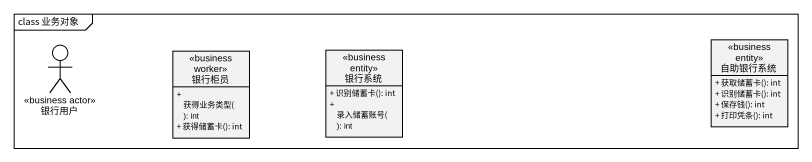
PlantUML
@startuml
mainframe class 业务对象
allowmixing
hide circle
hide empty members
skinparam classAttributeIconSize 0
actor 银行用户 <<business actor>>
class 银行柜员 <<business worker>> {
  + 获得业务类型(): int
  + 获得储蓄卡(): int
}
class 银行系统 <<business entity>> {
  + 识别储蓄卡(): int
  + 录入储蓄账号(): int
}
class 自助银行系统 <<business entity>> {
  + 获取储蓄卡(): int
  + 识别储蓄卡(): int
  + 保存钱(): int
  + 打印凭条(): int
}
@enduml
